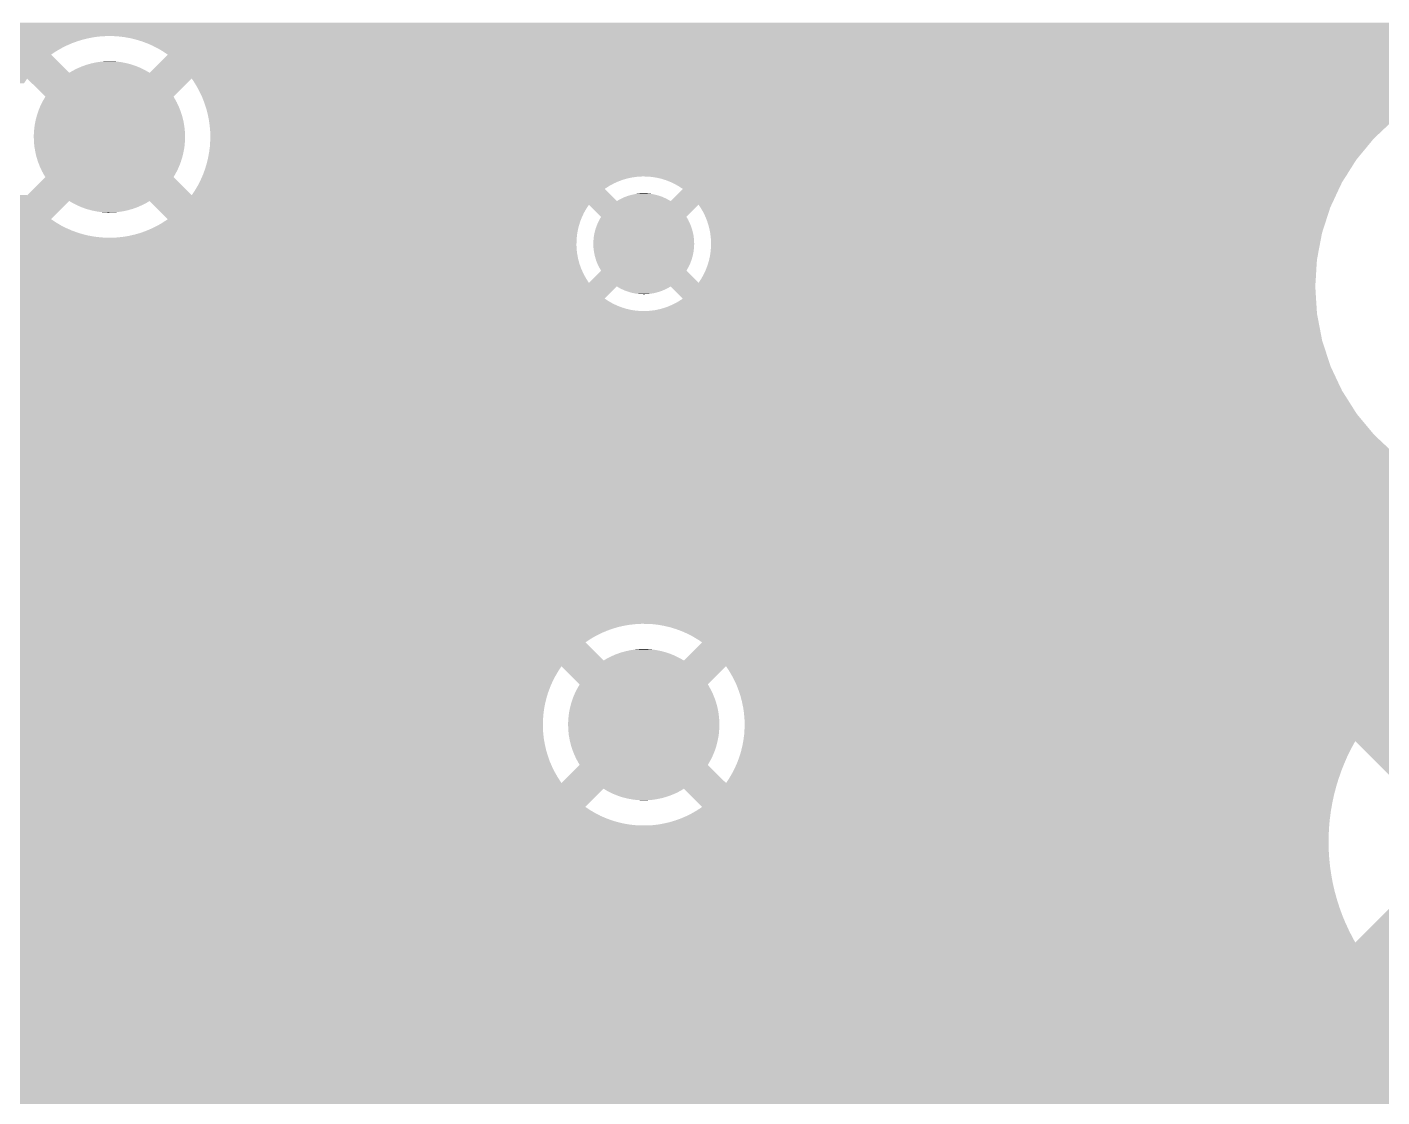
# Model space of a CAD drawing. Extents: x 295 to 953, y 10 to 290.
# Drawn here: x 635.82 to 656.75, y 238.31 to 254.83 of the extents above; entities that cross this region are included whole.
import ezdxf

# ---------------------------------------------------------------- set-up
doc = ezdxf.new("R2010")
doc.units = 0
doc.header["$LTSCALE"] = 5
doc.header["$MEASUREMENT"] = 0
doc.layers.add('GND1', color=7, linetype='CONTINUOUS')

msp = doc.modelspace()

# ---------------------------------------------------------------- linework, layer by layer
at = {"layer": 'GND1'}
for points in [[(524.78, 254.768), (524.78, 254.901), (676.114, 254.768), (676.247, 254.901)], [(524.78, 254.727), (524.78, 254.768), (676.176, 254.727), (676.114, 254.768)], [(524.78, 254.696), (524.78, 254.727), (676.23, 254.696), (676.176, 254.727)], [(524.78, 254.692), (524.78, 254.696), (636.967, 254.692), (637.058, 254.696)], [(524.78, 254.682), (524.78, 254.692), (636.877, 254.682), (636.967, 254.692)], [(524.78, 254.666), (524.78, 254.682), (636.787, 254.666), (636.877, 254.682)], [(524.78, 254.646), (524.78, 254.666), (636.699, 254.646), (636.787, 254.666)], [(524.78, 254.62), (524.78, 254.646), (636.612, 254.62), (636.699, 254.646)], [(524.78, 254.59), (524.78, 254.62), (636.526, 254.59), (636.612, 254.62)], [(524.78, 254.554), (524.78, 254.59), (636.443, 254.554), (636.526, 254.59)], [(524.78, 254.514), (524.78, 254.554), (636.362, 254.514), (636.443, 254.554)], [(637.148, 254.696), (637.058, 254.696), (676.231, 254.696), (676.23, 254.696)], [(637.228, 254.691), (637.148, 254.696), (676.24, 254.691), (676.231, 254.696)], [(637.239, 254.69), (637.228, 254.691), (676.242, 254.69), (676.24, 254.691)], [(637.329, 254.679), (637.239, 254.69), (676.265, 254.679), (676.242, 254.69)], [(637.418, 254.663), (637.329, 254.679), (676.3, 254.663), (676.265, 254.679)], [(637.433, 254.659), (637.418, 254.663), (676.307, 254.659), (676.3, 254.663)], [(637.506, 254.641), (637.433, 254.659), (676.353, 254.641), (676.307, 254.659)], [(637.536, 254.632), (637.506, 254.641), (676.376, 254.632), (676.353, 254.641)], [(637.593, 254.615), (637.536, 254.632), (676.434, 254.615), (676.376, 254.632)], [(637.604, 254.611), (637.593, 254.615), (676.447, 254.611), (676.434, 254.615)], [(637.649, 254.594), (637.604, 254.611), (676.519, 254.594), (676.447, 254.611)], [(637.678, 254.583), (637.649, 254.594), (676.587, 254.583), (676.519, 254.594)], [(637.68, 254.582), (637.678, 254.583), (676.593, 254.582), (676.587, 254.583)], [(637.695, 254.576), (637.68, 254.582), (676.666, 254.576), (676.593, 254.582)], [(637.697, 254.575), (637.695, 254.576), (676.741, 254.575), (676.666, 254.576)], [(637.761, 254.547), (637.697, 254.575), (750.529, 254.547), (750.464, 254.575)], [(637.842, 254.505), (637.761, 254.547), (750.625, 254.505), (750.529, 254.547)], [(524.78, 254.469), (524.78, 254.514), (636.283, 254.469), (636.362, 254.514)], [(524.78, 254.42), (524.78, 254.469), (636.207, 254.42), (636.283, 254.469)], [(524.78, 254.409), (524.78, 254.42), (636.192, 254.409), (636.207, 254.42)], [(524.78, 254.128), (524.78, 254.409), (636.473, 254.128), (636.192, 254.409)], [(637.749, 254.162), (637.996, 254.409), (848.376, 254.162), (848.376, 254.409)], [(637.871, 254.489), (637.842, 254.505), (750.664, 254.489), (750.625, 254.505)], [(637.92, 254.46), (637.871, 254.489), (750.812, 254.46), (750.664, 254.489)], [(637.949, 254.441), (637.92, 254.46), (750.909, 254.441), (750.812, 254.46)], [(637.996, 254.409), (637.949, 254.441), (848.376, 254.409), (848.376, 254.441)], [(524.78, 254.109), (524.78, 254.128), (658.435, 254.109), (658.591, 254.128)], [(524.78, 254.04), (524.78, 254.109), (658.171, 254.04), (658.435, 254.109)], [(636.473, 254.128), (636.518, 254.155), (637.715, 254.128), (637.669, 254.155)], [(636.518, 254.155), (636.542, 254.168), (637.669, 254.155), (637.647, 254.168)], [(636.542, 254.168), (636.587, 254.192), (637.647, 254.168), (637.599, 254.192)], [(636.587, 254.192), (636.612, 254.203), (637.599, 254.192), (637.577, 254.203)], [(636.612, 254.203), (636.659, 254.223), (637.577, 254.203), (637.527, 254.223)], [(636.659, 254.223), (636.685, 254.233), (637.527, 254.223), (637.504, 254.233)], [(636.685, 254.233), (636.733, 254.25), (637.504, 254.233), (637.453, 254.25)], [(636.733, 254.25), (636.76, 254.258), (637.453, 254.25), (637.43, 254.258)], [(636.76, 254.258), (636.809, 254.272), (637.43, 254.258), (637.377, 254.272)], [(636.809, 254.272), (636.837, 254.278), (637.377, 254.272), (637.354, 254.278)], [(636.837, 254.278), (636.885, 254.289), (637.354, 254.278), (637.299, 254.289)], [(636.885, 254.289), (636.915, 254.293), (637.299, 254.289), (637.276, 254.293)], [(636.915, 254.293), (636.963, 254.3), (637.276, 254.293), (637.22, 254.3)], [(636.963, 254.3), (636.997, 254.303), (637.22, 254.3), (637.198, 254.303)], [(636.997, 254.303), (637.041, 254.306), (637.198, 254.303), (637.136, 254.306)], [(637.041, 254.306), (637.12, 254.307), (637.136, 254.306), (637.12, 254.307)], [(637.715, 254.128), (637.748, 254.162), (658.591, 254.128), (658.851, 254.162)], [(637.748, 254.162), (637.749, 254.162), (658.851, 254.162), (659.271, 254.162)], [(524.78, 253.965), (524.78, 254.04), (635.773, 253.965), (635.823, 254.04)], [(636.104, 253.76), (635.823, 254.04), (638.084, 253.76), (638.365, 254.04)], [(638.39, 254.004), (638.365, 254.04), (658.028, 254.004), (658.171, 254.04)], [(638.396, 253.995), (638.39, 254.004), (658.008, 253.995), (658.028, 254.004)], [(638.443, 253.918), (638.396, 253.995), (657.813, 253.918), (658.008, 253.995)], [(638.481, 253.848), (638.443, 253.918), (657.638, 253.848), (657.813, 253.918)], [(636.053, 253.668), (636.064, 253.692), (638.136, 253.668), (638.123, 253.692)], [(636.064, 253.692), (636.091, 253.737), (638.123, 253.692), (638.098, 253.737)], [(636.091, 253.737), (636.104, 253.76), (638.098, 253.737), (638.084, 253.76)], [(638.486, 253.838), (638.481, 253.848), (657.62, 253.838), (657.638, 253.848)], [(638.525, 253.756), (638.486, 253.838), (657.471, 253.756), (657.62, 253.838)], [(638.558, 253.672), (638.525, 253.756), (657.318, 253.672), (657.471, 253.756)], [(635.974, 253.474), (635.991, 253.524), (638.213, 253.474), (638.197, 253.524)], [(635.991, 253.524), (635.999, 253.549), (638.197, 253.524), (638.188, 253.549)], [(635.999, 253.549), (636.019, 253.597), (638.188, 253.549), (638.169, 253.597)], [(636.019, 253.597), (636.029, 253.621), (638.169, 253.597), (638.158, 253.621)], [(636.029, 253.621), (636.053, 253.668), (638.158, 253.621), (638.136, 253.668)], [(638.567, 253.645), (638.558, 253.672), (657.27, 253.645), (657.318, 253.672)], [(638.587, 253.586), (638.567, 253.645), (657.188, 253.586), (657.27, 253.645)], [(638.61, 253.498), (638.587, 253.586), (657.068, 253.498), (657.188, 253.586)], [(638.629, 253.409), (638.61, 253.498), (656.946, 253.409), (657.068, 253.498)], [(635.93, 253.243), (635.936, 253.295), (638.257, 253.243), (638.252, 253.295)], [(635.936, 253.295), (635.939, 253.321), (638.252, 253.295), (638.248, 253.321)], [(635.939, 253.321), (635.949, 253.373), (638.248, 253.321), (638.239, 253.373)], [(635.949, 253.373), (635.954, 253.398), (638.239, 253.373), (638.233, 253.398)], [(635.954, 253.398), (635.968, 253.449), (638.233, 253.398), (638.221, 253.449)], [(635.968, 253.449), (635.974, 253.474), (638.221, 253.449), (638.213, 253.474)], [(638.63, 253.398), (638.629, 253.409), (656.931, 253.398), (656.946, 253.409)], [(638.642, 253.319), (638.63, 253.398), (656.847, 253.319), (656.931, 253.398)], [(638.65, 253.229), (638.642, 253.319), (656.751, 253.229), (656.847, 253.319)], [(635.925, 253.165), (635.928, 253.217), (638.262, 253.165), (638.26, 253.217)], [(635.925, 253.138), (635.925, 253.165), (638.263, 253.138), (638.262, 253.165)], [(635.926, 253.112), (635.925, 253.138), (638.262, 253.112), (638.263, 253.138)], [(635.928, 253.06), (635.926, 253.112), (638.259, 253.06), (638.262, 253.112)], [(635.928, 253.217), (635.93, 253.243), (638.26, 253.217), (638.257, 253.243)], [(635.93, 253.034), (635.928, 253.06), (638.258, 253.034), (638.259, 253.06)], [(638.646, 252.993), (638.651, 253.084), (656.529, 252.993), (656.604, 253.084)], [(638.652, 253.138), (638.65, 253.229), (656.655, 253.138), (656.751, 253.229)], [(638.651, 253.084), (638.652, 253.11), (656.604, 253.084), (656.625, 253.11)], [(638.652, 253.11), (638.652, 253.138), (656.625, 253.11), (656.655, 253.138)], [(635.935, 252.982), (635.93, 253.034), (638.252, 252.982), (638.258, 253.034)], [(635.94, 252.956), (635.935, 252.982), (638.248, 252.956), (638.252, 252.982)], [(635.949, 252.904), (635.94, 252.956), (638.238, 252.904), (638.248, 252.956)], [(635.955, 252.878), (635.949, 252.904), (638.233, 252.878), (638.238, 252.904)], [(635.967, 252.828), (635.955, 252.878), (638.22, 252.828), (638.233, 252.878)], [(638.618, 252.814), (638.634, 252.903), (656.381, 252.814), (656.455, 252.903)], [(638.634, 252.903), (638.646, 252.993), (656.455, 252.903), (656.529, 252.993)], [(635.975, 252.803), (635.967, 252.828), (638.213, 252.803), (638.22, 252.828)], [(635.99, 252.753), (635.975, 252.803), (638.197, 252.753), (638.213, 252.803)], [(636, 252.728), (635.99, 252.753), (638.188, 252.728), (638.197, 252.753)], [(636.019, 252.679), (636, 252.728), (638.168, 252.679), (638.188, 252.728)], [(636.03, 252.655), (636.019, 252.679), (638.158, 252.655), (638.168, 252.679)], [(636.052, 252.608), (636.03, 252.655), (638.135, 252.608), (638.158, 252.655)], [(638.539, 252.554), (638.57, 252.639), (656.212, 252.554), (656.265, 252.639)], [(638.57, 252.639), (638.597, 252.726), (656.265, 252.639), (656.32, 252.726)], [(638.597, 252.726), (638.611, 252.786), (656.32, 252.726), (656.358, 252.786)], [(638.611, 252.786), (638.618, 252.814), (656.358, 252.786), (656.381, 252.814)], [(635.823, 252.236), (636.104, 252.517), (638.365, 252.236), (638.084, 252.517)], [(636.065, 252.585), (636.052, 252.608), (638.123, 252.585), (638.135, 252.608)], [(636.09, 252.539), (636.065, 252.585), (638.097, 252.539), (638.123, 252.585)], [(636.104, 252.517), (636.09, 252.539), (638.084, 252.517), (638.097, 252.539)], [(638.478, 252.424), (638.494, 252.454), (644.897, 252.424), (644.965, 252.454)], [(638.494, 252.454), (638.502, 252.471), (644.965, 252.454), (645.012, 252.471)], [(638.502, 252.471), (638.506, 252.479), (645.012, 252.471), (645.034, 252.479)], [(638.506, 252.479), (638.514, 252.499), (645.034, 252.479), (645.106, 252.499)], [(638.514, 252.499), (638.521, 252.513), (645.106, 252.499), (645.179, 252.513)], [(638.521, 252.513), (638.525, 252.523), (645.179, 252.513), (645.252, 252.523)], [(638.525, 252.523), (638.527, 252.527), (645.252, 252.523), (645.326, 252.527)], [(638.527, 252.527), (638.539, 252.554), (656.195, 252.527), (656.212, 252.554)], [(645.4, 252.526), (645.326, 252.527), (656.194, 252.526), (656.195, 252.527)], [(645.474, 252.52), (645.4, 252.526), (656.19, 252.52), (656.194, 252.526)], [(645.547, 252.508), (645.474, 252.52), (656.183, 252.508), (656.19, 252.52)], [(645.619, 252.492), (645.547, 252.508), (656.172, 252.492), (656.183, 252.508)], [(645.69, 252.47), (645.619, 252.492), (656.158, 252.47), (656.172, 252.492)], [(645.759, 252.443), (645.69, 252.47), (656.141, 252.443), (656.158, 252.47)], [(645.785, 252.431), (645.759, 252.443), (656.134, 252.431), (656.141, 252.443)], [(645.826, 252.411), (645.785, 252.431), (656.125, 252.411), (656.134, 252.431)], [(608.215, 252.236), (608.212, 252.239), (635.823, 252.236), (635.821, 252.239)], [(608.287, 252.148), (608.215, 252.236), (644.931, 252.148), (644.843, 252.236)], [(638.365, 252.236), (638.415, 252.312), (644.843, 252.236), (644.767, 252.312)], [(638.415, 252.312), (638.428, 252.334), (644.767, 252.312), (644.745, 252.334)], [(638.428, 252.334), (638.438, 252.35), (644.745, 252.334), (644.768, 252.35)], [(638.438, 252.35), (638.461, 252.39), (644.768, 252.35), (644.831, 252.39)], [(638.461, 252.39), (638.478, 252.424), (644.832, 252.39), (644.897, 252.424)], [(638.461, 252.39), (638.461, 252.39), (644.831, 252.39), (644.832, 252.39)], [(645.048, 252.206), (645.087, 252.221), (645.651, 252.206), (645.609, 252.221)], [(645.087, 252.221), (645.108, 252.228), (645.609, 252.221), (645.591, 252.228)], [(645.108, 252.228), (645.148, 252.24), (645.591, 252.228), (645.547, 252.24)], [(645.148, 252.24), (645.171, 252.245), (645.547, 252.24), (645.529, 252.245)], [(645.171, 252.245), (645.211, 252.254), (645.529, 252.245), (645.484, 252.254)], [(645.211, 252.254), (645.235, 252.258), (645.484, 252.254), (645.466, 252.258)], [(645.235, 252.258), (645.274, 252.263), (645.466, 252.258), (645.418, 252.263)], [(645.274, 252.263), (645.306, 252.265), (645.418, 252.263), (645.403, 252.265)], [(645.306, 252.265), (645.338, 252.267), (645.403, 252.265), (645.338, 252.267)], [(645.765, 252.146), (645.953, 252.334), (656.001, 252.146), (656.088, 252.334)], [(645.891, 252.375), (645.826, 252.411), (656.108, 252.375), (656.125, 252.411)], [(645.953, 252.334), (645.891, 252.375), (656.088, 252.334), (656.108, 252.375)], [(608.432, 251.97), (608.287, 252.148), (636.294, 251.97), (636.473, 252.148)], [(636.519, 252.121), (636.473, 252.148), (637.67, 252.121), (637.715, 252.148)], [(636.54, 252.109), (636.519, 252.121), (637.646, 252.109), (637.67, 252.121)], [(636.589, 252.085), (636.54, 252.109), (637.6, 252.085), (637.646, 252.109)], [(636.611, 252.074), (636.589, 252.085), (637.575, 252.074), (637.6, 252.085)], [(636.661, 252.053), (636.611, 252.074), (637.528, 252.053), (637.575, 252.074)], [(636.684, 252.044), (636.661, 252.053), (637.502, 252.044), (637.528, 252.053)], [(636.735, 252.026), (636.684, 252.044), (637.454, 252.026), (637.502, 252.044)], [(636.758, 252.019), (636.735, 252.026), (637.427, 252.019), (637.454, 252.026)], [(636.811, 252.005), (636.758, 252.019), (637.379, 252.005), (637.427, 252.019)], [(637.717, 252.146), (637.715, 252.148), (644.933, 252.146), (644.931, 252.148)], [(637.772, 252.091), (637.717, 252.146), (655.975, 252.091), (656.001, 252.146)], [(637.834, 252.029), (637.772, 252.091), (644.461, 252.029), (644.502, 252.091)], [(637.898, 251.965), (637.834, 252.029), (644.425, 251.965), (644.461, 252.029)], [(644.69, 251.903), (644.502, 252.091), (646.008, 251.903), (646.196, 252.091)], [(644.933, 252.146), (644.97, 252.168), (645.765, 252.146), (645.726, 252.168)], [(644.97, 252.168), (644.99, 252.178), (645.726, 252.168), (645.709, 252.178)], [(644.99, 252.178), (645.028, 252.197), (645.709, 252.178), (645.669, 252.197)], [(645.028, 252.197), (645.048, 252.206), (645.669, 252.197), (645.651, 252.206)], [(646.223, 252.05), (646.196, 252.091), (655.956, 252.05), (655.975, 252.091)], [(646.224, 252.049), (646.223, 252.05), (655.955, 252.049), (655.956, 252.05)], [(646.262, 251.985), (646.224, 252.049), (655.935, 251.985), (655.955, 252.049)], [(608.492, 251.867), (608.432, 251.97), (636.192, 251.867), (636.294, 251.97)], [(608.522, 251.817), (608.492, 251.867), (636.267, 251.817), (636.192, 251.867)], [(608.549, 251.771), (608.522, 251.817), (636.345, 251.771), (636.267, 251.817)], [(636.834, 251.999), (636.811, 252.005), (637.351, 251.999), (637.379, 252.005)], [(636.889, 251.988), (636.834, 251.999), (637.302, 251.988), (637.351, 251.999)], [(636.911, 251.984), (636.889, 251.988), (637.272, 251.984), (637.302, 251.988)], [(636.968, 251.977), (636.911, 251.984), (637.224, 251.977), (637.272, 251.984)], [(636.989, 251.974), (636.968, 251.977), (637.191, 251.974), (637.224, 251.977)], [(637.052, 251.971), (636.989, 251.974), (637.146, 251.971), (637.191, 251.974)], [(637.068, 251.97), (637.052, 251.971), (637.068, 251.97), (637.146, 251.971)], [(637.826, 251.762), (637.905, 251.807), (644.346, 251.762), (644.36, 251.807)], [(637.965, 251.898), (637.898, 251.965), (644.393, 251.898), (644.425, 251.965)], [(637.905, 251.807), (637.938, 251.829), (644.36, 251.807), (644.366, 251.829)], [(637.938, 251.829), (637.981, 251.857), (644.366, 251.829), (644.377, 251.857)], [(637.996, 251.867), (637.965, 251.898), (644.381, 251.867), (644.393, 251.898)], [(637.981, 251.857), (637.996, 251.867), (644.377, 251.857), (644.381, 251.867)], [(644.635, 251.799), (644.658, 251.848), (646.063, 251.799), (646.039, 251.848)], [(644.658, 251.848), (644.663, 251.857), (646.039, 251.848), (646.035, 251.857)], [(644.663, 251.857), (644.69, 251.903), (646.035, 251.857), (646.008, 251.903)], [(646.295, 251.919), (646.262, 251.985), (655.913, 251.919), (655.935, 251.985)], [(646.324, 251.85), (646.295, 251.919), (655.891, 251.85), (655.913, 251.919)], [(646.347, 251.78), (646.324, 251.85), (655.868, 251.78), (655.891, 251.85)], [(608.573, 251.73), (608.549, 251.771), (636.426, 251.73), (636.345, 251.771)], [(608.59, 251.702), (608.573, 251.73), (636.491, 251.702), (636.426, 251.73)], [(613.206, 251.701), (613.132, 251.702), (636.493, 251.701), (636.491, 251.702)], [(613.279, 251.694), (613.206, 251.701), (636.507, 251.694), (636.493, 251.701)], [(613.285, 251.693), (613.279, 251.694), (636.509, 251.693), (636.507, 251.694)], [(613.353, 251.683), (613.285, 251.693), (636.538, 251.683), (636.509, 251.693)], [(613.425, 251.666), (613.353, 251.683), (636.583, 251.666), (636.538, 251.683)], [(613.439, 251.662), (613.425, 251.666), (636.594, 251.662), (636.583, 251.666)], [(613.496, 251.644), (613.439, 251.662), (636.652, 251.644), (636.594, 251.662)], [(613.519, 251.635), (613.496, 251.644), (636.681, 251.635), (636.652, 251.644)], [(613.565, 251.617), (613.519, 251.635), (636.755, 251.617), (636.681, 251.635)], [(613.572, 251.614), (613.565, 251.617), (636.769, 251.614), (636.755, 251.617)], [(613.607, 251.598), (613.572, 251.614), (636.859, 251.598), (636.769, 251.614)], [(613.63, 251.587), (613.607, 251.598), (636.949, 251.587), (636.859, 251.598)], [(637.221, 251.585), (637.311, 251.595), (644.314, 251.585), (644.315, 251.595)], [(637.311, 251.595), (637.4, 251.61), (644.315, 251.595), (644.316, 251.61)], [(637.4, 251.61), (637.41, 251.613), (644.316, 251.61), (644.316, 251.613)], [(637.41, 251.613), (637.489, 251.631), (644.316, 251.613), (644.319, 251.631)], [(637.489, 251.631), (637.576, 251.656), (644.319, 251.631), (644.323, 251.656)], [(637.576, 251.656), (637.658, 251.686), (644.323, 251.656), (644.328, 251.686)], [(637.658, 251.686), (637.661, 251.687), (644.328, 251.686), (644.328, 251.687)], [(637.661, 251.687), (637.745, 251.722), (644.328, 251.687), (644.336, 251.722)], [(637.745, 251.722), (637.817, 251.758), (644.336, 251.722), (644.344, 251.758)], [(637.817, 251.758), (637.826, 251.762), (644.344, 251.758), (644.346, 251.762)], [(644.573, 251.551), (644.578, 251.605), (646.125, 251.551), (646.119, 251.605)], [(644.578, 251.605), (644.58, 251.615), (646.119, 251.605), (646.118, 251.615)], [(644.58, 251.615), (644.591, 251.668), (646.118, 251.615), (646.106, 251.668)], [(644.591, 251.668), (644.594, 251.678), (646.106, 251.668), (646.104, 251.678)], [(644.594, 251.678), (644.608, 251.73), (646.104, 251.678), (646.089, 251.73)], [(644.608, 251.73), (644.612, 251.739), (646.089, 251.73), (646.086, 251.739)], [(644.612, 251.739), (644.631, 251.79), (646.086, 251.739), (646.067, 251.79)], [(644.631, 251.79), (644.635, 251.799), (646.067, 251.79), (646.063, 251.799)], [(646.365, 251.708), (646.347, 251.78), (655.845, 251.708), (655.868, 251.78)], [(646.376, 251.651), (646.365, 251.708), (655.827, 251.651), (655.845, 251.708)], [(646.378, 251.635), (646.376, 251.651), (655.824, 251.635), (655.827, 251.651)], [(646.386, 251.561), (646.378, 251.635), (655.81, 251.561), (655.824, 251.635)], [(613.57, 251.321), (613.64, 251.391), (644.322, 251.321), (644.313, 251.391)], [(613.632, 251.586), (613.63, 251.587), (636.96, 251.586), (636.949, 251.587)], [(613.641, 251.581), (613.632, 251.586), (637.039, 251.581), (636.96, 251.586)], [(613.64, 251.391), (613.714, 251.465), (644.313, 251.391), (644.309, 251.465)], [(613.642, 251.58), (613.641, 251.581), (637.13, 251.58), (637.039, 251.581)], [(613.696, 251.549), (613.642, 251.58), (644.311, 251.549), (644.313, 251.58)], [(613.713, 251.539), (613.696, 251.549), (644.31, 251.539), (644.311, 251.549)], [(613.758, 251.509), (613.713, 251.539), (644.31, 251.509), (644.31, 251.539)], [(613.714, 251.465), (613.758, 251.509), (644.309, 251.465), (644.31, 251.509)], [(637.13, 251.58), (637.221, 251.585), (644.313, 251.58), (644.314, 251.585)], [(644.57, 251.487), (644.571, 251.541), (646.128, 251.487), (646.126, 251.541)], [(644.572, 251.433), (644.57, 251.487), (646.126, 251.433), (646.128, 251.487)], [(644.571, 251.541), (644.573, 251.551), (646.126, 251.541), (646.125, 251.551)], [(644.572, 251.423), (644.572, 251.433), (646.125, 251.423), (646.126, 251.433)], [(644.579, 251.37), (644.572, 251.423), (646.119, 251.37), (646.125, 251.423)], [(646.381, 251.362), (646.388, 251.436), (655.772, 251.362), (655.786, 251.436)], [(646.389, 251.487), (646.386, 251.561), (655.796, 251.487), (655.81, 251.561)], [(646.388, 251.436), (646.389, 251.487), (655.786, 251.436), (655.796, 251.487)], [(608.744, 251.317), (608.743, 251.321), (644.323, 251.317), (644.322, 251.321)], [(608.756, 251.266), (608.744, 251.317), (644.333, 251.266), (644.323, 251.317)], [(614.016, 251.244), (614.001, 251.266), (644.337, 251.244), (644.333, 251.266)], [(614.03, 251.223), (614.016, 251.244), (644.343, 251.223), (644.337, 251.244)], [(614.06, 251.173), (614.03, 251.223), (644.357, 251.173), (644.343, 251.223)], [(614.068, 251.159), (614.06, 251.173), (644.362, 251.159), (644.357, 251.173)], [(644.58, 251.36), (644.579, 251.37), (646.117, 251.36), (646.119, 251.37)], [(644.591, 251.307), (644.58, 251.36), (646.107, 251.307), (646.117, 251.36)], [(644.593, 251.297), (644.591, 251.307), (646.104, 251.297), (646.107, 251.307)], [(644.609, 251.245), (644.593, 251.297), (646.089, 251.245), (646.104, 251.297)], [(644.611, 251.235), (644.609, 251.245), (646.086, 251.235), (646.089, 251.245)], [(644.631, 251.185), (644.611, 251.235), (646.067, 251.185), (646.086, 251.235)], [(644.635, 251.175), (644.631, 251.185), (646.063, 251.175), (646.067, 251.185)], [(644.658, 251.127), (644.635, 251.175), (646.04, 251.127), (646.063, 251.175)], [(646.331, 251.146), (646.353, 251.217), (655.743, 251.146), (655.748, 251.217)], [(646.353, 251.217), (646.358, 251.238), (655.748, 251.217), (655.749, 251.238)], [(646.358, 251.238), (646.37, 251.289), (655.749, 251.238), (655.759, 251.289)], [(646.37, 251.289), (646.381, 251.362), (655.759, 251.289), (655.772, 251.362)], [(614.096, 251.103), (614.068, 251.159), (644.382, 251.103), (644.362, 251.159)], [(614.101, 251.093), (614.096, 251.103), (644.387, 251.093), (644.382, 251.103)], [(614.125, 251.035), (614.101, 251.093), (644.412, 251.035), (644.387, 251.093)], [(614.129, 251.025), (614.125, 251.035), (644.418, 251.025), (644.412, 251.035)], [(614.147, 250.97), (614.129, 251.025), (644.447, 250.97), (644.418, 251.025)], [(614.152, 250.954), (614.147, 250.97), (644.456, 250.954), (644.447, 250.97)], [(644.502, 250.883), (644.69, 251.071), (646.196, 250.883), (646.008, 251.071)], [(644.663, 251.118), (644.658, 251.127), (646.034, 251.118), (646.04, 251.127)], [(644.69, 251.071), (644.663, 251.118), (646.008, 251.071), (646.034, 251.118)], [(646.236, 250.945), (646.273, 251.01), (655.731, 250.945), (655.735, 251.01)], [(646.273, 251.01), (646.304, 251.077), (655.735, 251.01), (655.739, 251.077)], [(646.304, 251.077), (646.331, 251.146), (655.739, 251.077), (655.743, 251.146)], [(614.165, 250.907), (614.152, 250.954), (644.486, 250.907), (644.456, 250.954)], [(614.171, 250.883), (614.165, 250.907), (644.502, 250.883), (644.486, 250.907)], [(614.18, 250.828), (614.171, 250.883), (655.724, 250.828), (655.727, 250.883)], [(614.184, 250.81), (614.18, 250.828), (644.914, 250.81), (644.933, 250.828)], [(614.192, 250.736), (614.184, 250.81), (644.84, 250.736), (644.914, 250.81)], [(644.971, 250.806), (644.933, 250.828), (645.727, 250.806), (645.765, 250.828)], [(644.988, 250.796), (644.971, 250.806), (645.708, 250.796), (645.727, 250.806)], [(645.029, 250.777), (644.988, 250.796), (645.67, 250.777), (645.708, 250.796)], [(645.046, 250.769), (645.029, 250.777), (645.65, 250.769), (645.67, 250.777)], [(645.089, 250.753), (645.046, 250.769), (645.611, 250.753), (645.65, 250.769)], [(645.106, 250.747), (645.089, 250.753), (645.589, 250.747), (645.611, 250.753)], [(645.766, 250.827), (645.765, 250.828), (655.724, 250.827), (655.724, 250.828)], [(645.953, 250.641), (645.766, 250.827), (655.735, 250.641), (655.724, 250.827)], [(646.196, 250.883), (646.236, 250.945), (655.727, 250.883), (655.731, 250.945)], [(614.187, 250.537), (614.189, 250.563), (644.928, 250.537), (644.871, 250.563)], [(614.189, 250.563), (614.192, 250.6), (644.871, 250.563), (644.807, 250.6)], [(614.194, 250.662), (614.192, 250.736), (644.766, 250.662), (644.84, 250.736)], [(614.192, 250.6), (614.193, 250.61), (644.807, 250.6), (644.79, 250.61)], [(614.193, 250.61), (614.194, 250.64), (644.79, 250.61), (644.745, 250.64)], [(614.194, 250.64), (614.194, 250.662), (644.745, 250.64), (644.766, 250.662)], [(645.15, 250.734), (645.106, 250.747), (645.549, 250.734), (645.589, 250.747)], [(645.168, 250.729), (645.15, 250.734), (645.527, 250.729), (645.549, 250.734)], [(645.214, 250.72), (645.168, 250.729), (645.487, 250.72), (645.527, 250.729)], [(645.231, 250.717), (645.214, 250.72), (645.462, 250.717), (645.487, 250.72)], [(645.28, 250.712), (645.231, 250.717), (645.423, 250.712), (645.462, 250.717)], [(645.295, 250.71), (645.28, 250.712), (645.392, 250.71), (645.423, 250.712)], [(645.359, 250.708), (645.295, 250.71), (645.359, 250.708), (645.392, 250.71)], [(645.733, 250.521), (645.801, 250.551), (655.743, 250.521), (655.741, 250.551)], [(645.801, 250.551), (645.866, 250.585), (655.741, 250.551), (655.739, 250.585)], [(645.866, 250.585), (645.929, 250.624), (655.739, 250.585), (655.736, 250.624)], [(645.929, 250.624), (645.953, 250.641), (655.736, 250.624), (655.735, 250.641)], [(614.137, 250.32), (614.159, 250.391), (655.767, 250.32), (655.753, 250.391)], [(614.159, 250.391), (614.162, 250.408), (655.753, 250.391), (655.75, 250.408)], [(614.162, 250.408), (614.172, 250.447), (655.75, 250.408), (655.748, 250.447)], [(614.172, 250.448), (614.173, 250.455), (645.297, 250.448), (645.224, 250.455)], [(614.172, 250.447), (614.172, 250.448), (645.372, 250.447), (645.297, 250.448)], [(614.173, 250.455), (614.175, 250.463), (645.224, 250.455), (645.169, 250.463)], [(614.175, 250.463), (614.176, 250.466), (645.169, 250.463), (645.15, 250.466)], [(614.176, 250.466), (614.178, 250.483), (645.15, 250.466), (645.078, 250.483)], [(614.178, 250.483), (614.182, 250.505), (645.078, 250.483), (645.007, 250.505)], [(614.182, 250.505), (614.186, 250.532), (645.007, 250.505), (644.938, 250.532)], [(614.186, 250.532), (614.187, 250.537), (644.938, 250.532), (644.928, 250.537)], [(645.372, 250.447), (645.446, 250.452), (655.748, 250.447), (655.747, 250.452)], [(645.446, 250.452), (645.519, 250.461), (655.747, 250.452), (655.747, 250.461)], [(645.519, 250.461), (645.592, 250.476), (655.747, 250.461), (655.746, 250.476)], [(645.592, 250.476), (645.663, 250.496), (655.746, 250.476), (655.745, 250.496)], [(645.663, 250.496), (645.733, 250.521), (655.745, 250.496), (655.743, 250.521)], [(614.042, 250.12), (614.078, 250.184), (655.805, 250.12), (655.793, 250.184)], [(614.078, 250.184), (614.11, 250.251), (655.793, 250.184), (655.78, 250.251)], [(614.11, 250.251), (614.137, 250.32), (655.78, 250.251), (655.767, 250.32)], [(608.74, 250.003), (608.759, 250.058), (655.827, 250.003), (655.817, 250.058)], [(613.578, 249.995), (613.57, 250.003), (655.829, 249.995), (655.827, 250.003)], [(613.704, 249.87), (613.578, 249.995), (655.87, 249.87), (655.829, 249.995)], [(614.001, 250.058), (614.042, 250.12), (655.817, 250.058), (655.805, 250.12)], [(620.691, 249.817), (620.275, 249.87), (655.887, 249.817), (655.87, 249.87)], [(621.098, 249.713), (620.691, 249.817), (655.92, 249.713), (655.887, 249.817)], [(621.396, 249.596), (621.098, 249.713), (655.959, 249.596), (655.92, 249.713)], [(621.489, 249.559), (621.396, 249.596), (655.976, 249.559), (655.959, 249.596)], [(621.857, 249.357), (621.489, 249.559), (656.071, 249.357), (655.976, 249.559)], [(622.052, 249.216), (621.857, 249.357), (656.138, 249.216), (656.071, 249.357)], [(622.197, 249.111), (622.052, 249.216), (656.205, 249.111), (656.138, 249.216)], [(622.463, 248.861), (622.197, 249.111), (656.363, 248.861), (656.205, 249.111)], [(622.503, 248.823), (622.463, 248.861), (656.394, 248.823), (656.363, 248.861)], [(622.739, 248.538), (622.503, 248.823), (656.631, 248.538), (656.394, 248.823)], [(622.771, 248.5), (622.739, 248.538), (656.671, 248.5), (656.631, 248.538)], [(622.929, 248.251), (622.771, 248.5), (656.937, 248.251), (656.671, 248.5)], [(622.996, 248.145), (622.929, 248.251), (657.082, 248.145), (656.937, 248.251)], [(623.063, 248.004), (622.996, 248.145), (657.277, 248.004), (657.082, 248.145)], [(623.158, 247.802), (623.063, 248.004), (657.645, 247.802), (657.277, 248.004)], [(623.175, 247.765), (623.158, 247.802), (657.738, 247.765), (657.645, 247.802)], [(623.213, 247.648), (623.175, 247.765), (658.036, 247.648), (657.738, 247.765)], [(623.247, 247.544), (623.213, 247.648), (658.443, 247.544), (658.036, 247.648)], [(623.264, 247.492), (623.247, 247.544), (658.859, 247.492), (658.443, 247.544)], [(623.272, 247.467), (623.264, 247.492), (677.115, 247.467), (677.156, 247.492)], [(623.305, 247.366), (623.272, 247.467), (676.994, 247.366), (677.115, 247.467)], [(623.327, 247.25), (623.305, 247.366), (676.856, 247.25), (676.994, 247.366)], [(623.376, 246.996), (623.327, 247.25), (676.635, 246.996), (676.856, 247.25)], [(623.384, 246.953), (623.376, 246.996), (676.608, 246.953), (676.635, 246.996)], [(623.399, 246.71), (623.384, 246.953), (676.455, 246.71), (676.608, 246.953)], [(623.41, 246.534), (623.399, 246.71), (676.38, 246.534), (676.455, 246.71)], [(623.385, 246.123), (623.402, 246.399), (676.253, 246.123), (676.323, 246.399)], [(623.402, 246.399), (623.41, 246.534), (676.323, 246.399), (676.38, 246.534)], [(623.307, 245.71), (623.375, 246.072), (676.209, 245.71), (676.24, 246.072)], [(623.375, 246.072), (623.385, 246.123), (676.24, 246.072), (676.253, 246.123)], [(623.242, 245.509), (623.252, 245.54), (644.781, 245.509), (644.867, 245.54)], [(623.252, 245.54), (623.26, 245.566), (644.867, 245.54), (644.954, 245.566)], [(623.26, 245.566), (623.267, 245.586), (644.954, 245.566), (645.042, 245.586)], [(623.267, 245.586), (623.272, 245.601), (645.042, 245.586), (645.132, 245.601)], [(623.272, 245.601), (623.275, 245.611), (645.132, 245.601), (645.222, 245.611)], [(623.275, 245.611), (623.277, 245.616), (645.222, 245.611), (645.313, 245.616)], [(623.277, 245.616), (623.307, 245.709), (676.217, 245.616), (676.209, 245.709)], [(623.307, 245.709), (623.307, 245.71), (676.209, 245.709), (676.209, 245.71)], [(645.403, 245.615), (645.313, 245.616), (676.217, 245.615), (676.217, 245.616)], [(645.494, 245.61), (645.403, 245.615), (676.217, 245.61), (676.217, 245.615)], [(645.584, 245.599), (645.494, 245.61), (676.218, 245.599), (676.217, 245.61)], [(645.673, 245.582), (645.584, 245.599), (676.219, 245.582), (676.218, 245.599)], [(645.761, 245.561), (645.673, 245.582), (676.221, 245.561), (676.219, 245.582)], [(645.848, 245.534), (645.761, 245.561), (676.223, 245.534), (676.221, 245.561)], [(645.933, 245.503), (645.848, 245.534), (676.225, 245.503), (676.223, 245.534)], [(623.178, 245.311), (623.184, 245.329), (644.465, 245.311), (644.447, 245.329)], [(623.184, 245.329), (623.187, 245.339), (644.447, 245.329), (644.462, 245.339)], [(623.187, 245.339), (623.203, 245.389), (644.462, 245.339), (644.538, 245.389)], [(623.203, 245.389), (623.218, 245.434), (644.538, 245.389), (644.617, 245.434)], [(623.218, 245.434), (623.231, 245.474), (644.617, 245.434), (644.698, 245.474)], [(623.231, 245.474), (623.242, 245.509), (644.698, 245.474), (644.781, 245.509)], [(646.016, 245.466), (645.933, 245.503), (676.228, 245.466), (676.225, 245.503)], [(646.097, 245.425), (646.016, 245.466), (676.232, 245.425), (676.228, 245.466)], [(646.165, 245.385), (646.097, 245.425), (676.235, 245.385), (676.232, 245.425)], [(646.173, 245.38), (646.165, 245.385), (658.891, 245.38), (659.02, 245.385)], [(646.175, 245.379), (646.173, 245.38), (658.874, 245.379), (658.891, 245.38)], [(646.188, 245.371), (646.175, 245.379), (658.763, 245.371), (658.874, 245.379)], [(646.211, 245.356), (646.188, 245.371), (658.635, 245.356), (658.763, 245.371)], [(646.241, 245.335), (646.211, 245.356), (658.508, 245.335), (658.635, 245.356)], [(646.232, 245.31), (646.251, 245.329), (658.382, 245.31), (658.475, 245.329)], [(646.251, 245.329), (646.241, 245.335), (658.475, 245.329), (658.508, 245.335)], [(623.055, 245.048), (623.178, 245.311), (644.728, 245.048), (644.465, 245.311)], [(644.797, 245.087), (644.842, 245.111), (645.902, 245.087), (645.854, 245.111)], [(644.842, 245.111), (644.867, 245.122), (645.854, 245.111), (645.832, 245.122)], [(644.867, 245.122), (644.914, 245.143), (645.832, 245.122), (645.782, 245.143)], [(644.914, 245.143), (644.94, 245.152), (645.782, 245.143), (645.759, 245.152)], [(644.94, 245.152), (644.988, 245.17), (645.759, 245.152), (645.708, 245.17)], [(644.988, 245.17), (645.015, 245.177), (645.708, 245.17), (645.685, 245.177)], [(645.015, 245.177), (645.064, 245.191), (645.685, 245.177), (645.632, 245.191)], [(645.064, 245.191), (645.092, 245.197), (645.632, 245.191), (645.609, 245.197)], [(645.092, 245.197), (645.14, 245.208), (645.609, 245.197), (645.554, 245.208)], [(645.14, 245.208), (645.17, 245.212), (645.554, 245.208), (645.531, 245.212)], [(645.17, 245.212), (645.218, 245.219), (645.531, 245.212), (645.475, 245.219)], [(645.218, 245.219), (645.252, 245.222), (645.475, 245.219), (645.453, 245.222)], [(645.252, 245.222), (645.296, 245.226), (645.453, 245.222), (645.391, 245.226)], [(645.296, 245.226), (645.375, 245.226), (645.391, 245.226), (645.375, 245.226)], [(645.973, 245.051), (646.028, 245.106), (657.656, 245.051), (657.772, 245.106)], [(646.028, 245.106), (646.079, 245.157), (657.772, 245.106), (657.891, 245.157)], [(646.079, 245.157), (646.125, 245.203), (657.891, 245.157), (658.011, 245.203)], [(646.125, 245.203), (646.166, 245.244), (658.011, 245.203), (658.133, 245.244)], [(646.166, 245.244), (646.201, 245.279), (658.133, 245.244), (658.257, 245.279)], [(646.201, 245.279), (646.232, 245.31), (658.257, 245.279), (658.382, 245.31)], [(622.971, 244.884), (623, 244.93), (644.028, 244.884), (644.058, 244.93)], [(623, 244.93), (623.014, 244.96), (644.058, 244.93), (644.078, 244.96)], [(623.014, 244.96), (623.02, 244.972), (657.521, 244.96), (657.509, 244.972)], [(623.02, 244.972), (623.028, 244.991), (657.509, 244.972), (657.542, 244.991)], [(623.028, 244.991), (623.055, 245.048), (657.542, 244.991), (657.651, 245.048)], [(644.359, 244.679), (644.078, 244.96), (646.339, 244.679), (646.62, 244.96)], [(644.728, 245.048), (644.773, 245.075), (645.97, 245.048), (645.924, 245.075)], [(644.773, 245.075), (644.797, 245.087), (645.924, 245.075), (645.902, 245.087)], [(645.97, 245.048), (645.973, 245.051), (657.651, 245.048), (657.656, 245.051)], [(646.651, 244.915), (646.62, 244.96), (657.566, 244.915), (657.521, 244.96)], [(646.698, 244.838), (646.651, 244.915), (657.643, 244.838), (657.566, 244.915)], [(622.818, 244.642), (622.871, 244.725), (643.904, 244.642), (643.94, 244.725)], [(622.871, 244.725), (622.922, 244.806), (643.94, 244.725), (643.982, 244.806)], [(622.922, 244.806), (622.971, 244.884), (643.982, 244.806), (644.028, 244.884)], [(646.741, 244.758), (646.698, 244.838), (657.723, 244.758), (657.643, 244.838)], [(646.78, 244.676), (646.741, 244.758), (657.805, 244.676), (657.723, 244.758)], [(622.689, 244.47), (622.761, 244.557), (643.846, 244.47), (643.872, 244.557)], [(622.761, 244.557), (622.776, 244.575), (643.872, 244.557), (643.879, 244.575)], [(622.776, 244.575), (622.818, 244.642), (643.879, 244.575), (643.904, 244.642)], [(644.254, 244.468), (644.274, 244.517), (646.443, 244.468), (646.424, 244.517)], [(644.274, 244.517), (644.284, 244.541), (646.424, 244.517), (646.413, 244.541)], [(644.284, 244.541), (644.308, 244.588), (646.413, 244.541), (646.391, 244.588)], [(644.308, 244.588), (644.319, 244.611), (646.391, 244.588), (646.378, 244.611)], [(644.319, 244.611), (644.346, 244.657), (646.378, 244.611), (646.353, 244.657)], [(644.346, 244.657), (644.359, 244.679), (646.353, 244.657), (646.339, 244.679)], [(646.813, 244.591), (646.78, 244.676), (657.89, 244.591), (657.805, 244.676)], [(646.842, 244.505), (646.813, 244.591), (657.976, 244.505), (657.89, 244.591)], [(646.865, 244.418), (646.842, 244.505), (658.064, 244.418), (657.976, 244.505)], [(622.509, 244.251), (622.543, 244.293), (643.803, 244.251), (643.808, 244.293)], [(622.543, 244.293), (622.617, 244.382), (643.808, 244.293), (643.824, 244.382)], [(622.617, 244.382), (622.689, 244.47), (643.824, 244.382), (643.846, 244.47)], [(644.194, 244.241), (644.204, 244.292), (646.503, 244.241), (646.494, 244.292)], [(644.204, 244.292), (644.209, 244.318), (646.494, 244.292), (646.488, 244.318)], [(644.209, 244.318), (644.223, 244.368), (646.488, 244.318), (646.476, 244.368)], [(644.223, 244.368), (644.229, 244.394), (646.476, 244.368), (646.468, 244.394)], [(644.229, 244.394), (644.246, 244.443), (646.468, 244.394), (646.452, 244.443)], [(644.246, 244.443), (644.254, 244.468), (646.452, 244.443), (646.443, 244.468)], [(646.877, 244.359), (646.865, 244.418), (658.122, 244.359), (658.064, 244.418)], [(646.884, 244.329), (646.877, 244.359), (676.716, 244.329), (676.691, 244.359)], [(646.897, 244.239), (646.884, 244.329), (676.793, 244.239), (676.716, 244.329)], [(622.265, 244.022), (622.361, 244.112), (643.791, 244.022), (643.791, 244.112)], [(622.361, 244.112), (622.457, 244.203), (643.791, 244.112), (643.797, 244.203)], [(622.457, 244.203), (622.509, 244.251), (643.797, 244.203), (643.803, 244.251)], [(644.18, 244.084), (644.183, 244.136), (646.517, 244.084), (646.515, 244.136)], [(644.18, 244.058), (644.18, 244.084), (646.518, 244.058), (646.517, 244.084)], [(644.181, 244.032), (644.18, 244.058), (646.517, 244.032), (646.518, 244.058)], [(644.183, 244.136), (644.185, 244.163), (646.515, 244.136), (646.512, 244.163)], [(644.185, 244.163), (644.191, 244.215), (646.512, 244.163), (646.507, 244.215)], [(644.191, 244.215), (644.194, 244.241), (646.507, 244.215), (646.503, 244.241)], [(646.901, 244.187), (646.897, 244.239), (676.837, 244.187), (676.793, 244.239)], [(646.905, 244.148), (646.901, 244.187), (676.881, 244.148), (676.837, 244.187)], [(646.907, 244.058), (646.905, 244.148), (676.987, 244.058), (676.881, 244.148)], [(646.906, 244.003), (646.907, 244.058), (677.05, 244.003), (676.987, 244.058)], [(622.035, 243.841), (622.159, 243.931), (643.805, 243.841), (643.795, 243.931)], [(622.159, 243.931), (622.203, 243.963), (643.795, 243.931), (643.794, 243.963)], [(622.203, 243.963), (622.265, 244.022), (643.794, 243.963), (643.791, 244.022)], [(644.183, 243.979), (644.181, 244.032), (646.514, 243.979), (646.517, 244.032)], [(644.185, 243.953), (644.183, 243.979), (646.513, 243.953), (646.514, 243.979)], [(644.19, 243.901), (644.185, 243.953), (646.507, 243.901), (646.513, 243.953)], [(644.195, 243.875), (644.19, 243.901), (646.503, 243.875), (646.507, 243.901)], [(644.204, 243.824), (644.195, 243.875), (646.493, 243.824), (646.503, 243.875)], [(646.889, 243.823), (646.901, 243.913), (677.325, 243.823), (677.18, 243.913)], [(646.901, 243.913), (646.904, 243.967), (677.18, 243.913), (677.093, 243.967)], [(646.904, 243.967), (646.906, 244.003), (677.093, 243.967), (677.05, 244.003)], [(621.61, 243.576), (621.768, 243.663), (643.867, 243.576), (643.841, 243.663)], [(621.768, 243.663), (621.864, 243.716), (643.841, 243.663), (643.829, 243.716)], [(621.864, 243.716), (621.913, 243.751), (643.829, 243.716), (643.821, 243.751)], [(621.913, 243.751), (622.035, 243.841), (643.821, 243.751), (643.805, 243.841)], [(644.21, 243.798), (644.204, 243.824), (646.488, 243.798), (646.493, 243.824)], [(644.222, 243.747), (644.21, 243.798), (646.475, 243.747), (646.488, 243.798)], [(644.23, 243.722), (644.222, 243.747), (646.468, 243.722), (646.475, 243.747)], [(644.245, 243.672), (644.23, 243.722), (646.452, 243.672), (646.468, 243.722)], [(644.255, 243.648), (644.245, 243.672), (646.443, 243.648), (646.452, 243.672)], [(644.274, 243.599), (644.255, 243.648), (646.423, 243.599), (646.443, 243.648)], [(646.831, 243.576), (646.852, 243.645), (656.223, 243.576), (656.257, 243.645)], [(646.852, 243.645), (646.863, 243.692), (656.257, 243.645), (656.28, 243.692)], [(646.863, 243.692), (646.873, 243.733), (656.28, 243.692), (656.303, 243.733)], [(646.873, 243.733), (646.886, 243.805), (656.303, 243.733), (656.342, 243.805)], [(646.886, 243.805), (646.889, 243.823), (677.355, 243.805), (677.325, 243.823)], [(656.955, 243.191), (656.342, 243.805), (661.176, 243.191), (661.789, 243.805)], [(621.23, 243.407), (621.44, 243.49), (643.933, 243.407), (643.897, 243.49)], [(621.44, 243.49), (621.496, 243.513), (643.897, 243.49), (643.889, 243.513)], [(621.496, 243.513), (621.61, 243.576), (643.889, 243.513), (643.867, 243.576)], [(644.078, 243.156), (644.359, 243.436), (646.62, 243.156), (646.339, 243.436)], [(644.285, 243.575), (644.274, 243.599), (646.413, 243.575), (646.423, 243.599)], [(644.307, 243.528), (644.285, 243.575), (646.39, 243.528), (646.413, 243.575)], [(644.32, 243.505), (644.307, 243.528), (646.378, 243.505), (646.39, 243.528)], [(644.345, 243.459), (644.32, 243.505), (646.352, 243.459), (646.378, 243.505)], [(644.359, 243.437), (644.345, 243.459), (646.339, 243.437), (646.352, 243.459)], [(644.359, 243.436), (644.359, 243.437), (646.339, 243.436), (646.339, 243.437)], [(646.757, 243.39), (646.787, 243.458), (656.144, 243.39), (656.171, 243.458)], [(646.787, 243.458), (646.794, 243.473), (656.171, 243.458), (656.178, 243.473)], [(646.794, 243.473), (646.825, 243.559), (656.178, 243.473), (656.215, 243.559)], [(646.825, 243.559), (646.831, 243.576), (656.215, 243.559), (656.223, 243.576)], [(620.283, 243.2), (620.653, 243.247), (644.049, 243.2), (644.018, 243.247)], [(620.653, 243.247), (620.699, 243.253), (644.018, 243.247), (644.015, 243.253)], [(620.699, 243.253), (620.982, 243.326), (644.015, 243.253), (643.973, 243.326)], [(620.982, 243.326), (621.106, 243.358), (643.973, 243.326), (643.957, 243.358)], [(621.106, 243.358), (621.23, 243.407), (643.957, 243.358), (643.933, 243.407)], [(646.661, 243.217), (646.67, 243.231), (656.082, 243.217), (656.087, 243.231)], [(646.67, 243.231), (646.716, 243.31), (656.087, 243.231), (656.114, 243.31)], [(646.716, 243.31), (646.731, 243.339), (656.114, 243.31), (656.124, 243.339)], [(646.731, 243.339), (646.757, 243.39), (656.124, 243.339), (656.144, 243.39)], [(583.819, 243.19), (583.812, 243.199), (644.055, 243.19), (644.049, 243.199)], [(583.829, 243.171), (583.819, 243.19), (644.067, 243.171), (644.055, 243.19)], [(583.837, 243.156), (583.829, 243.171), (644.078, 243.156), (644.067, 243.171)], [(583.869, 243.094), (583.837, 243.156), (656.044, 243.094), (656.063, 243.156)], [(583.882, 243.068), (583.869, 243.094), (656.038, 243.068), (656.044, 243.094)], [(583.946, 242.945), (583.882, 243.068), (644.605, 242.945), (644.728, 243.068)], [(619.863, 243.199), (620.283, 243.2), (644.049, 243.199), (644.049, 243.2)], [(644.774, 243.041), (644.728, 243.068), (645.925, 243.041), (645.97, 243.068)], [(644.795, 243.028), (644.774, 243.041), (645.901, 243.028), (645.925, 243.041)], [(644.844, 243.004), (644.795, 243.028), (645.855, 243.004), (645.901, 243.028)], [(646.069, 242.969), (645.97, 243.068), (656.012, 242.969), (656.038, 243.068)], [(646.62, 243.156), (646.661, 243.217), (656.063, 243.156), (656.082, 243.217)], [(583.993, 242.787), (583.946, 242.945), (644.447, 242.787), (644.605, 242.945)], [(644.866, 242.993), (644.844, 243.004), (645.83, 242.993), (645.855, 243.004)], [(644.916, 242.973), (644.866, 242.993), (645.783, 242.973), (645.83, 242.993)], [(644.939, 242.963), (644.916, 242.973), (645.757, 242.963), (645.783, 242.973)], [(644.99, 242.946), (644.939, 242.963), (645.709, 242.946), (645.757, 242.963)], [(645.013, 242.938), (644.99, 242.946), (645.682, 242.938), (645.709, 242.946)], [(645.066, 242.924), (645.013, 242.938), (645.634, 242.924), (645.682, 242.938)], [(645.089, 242.918), (645.066, 242.924), (645.606, 242.918), (645.634, 242.924)], [(645.144, 242.908), (645.089, 242.918), (645.557, 242.908), (645.606, 242.918)], [(645.166, 242.903), (645.144, 242.908), (645.527, 242.903), (645.557, 242.908)], [(645.223, 242.896), (645.166, 242.903), (645.479, 242.896), (645.527, 242.903)], [(645.244, 242.894), (645.223, 242.896), (645.446, 242.894), (645.479, 242.896)], [(645.307, 242.89), (645.244, 242.894), (645.401, 242.89), (645.446, 242.894)], [(645.323, 242.889), (645.307, 242.89), (645.323, 242.889), (645.401, 242.89)], [(646.195, 242.843), (646.069, 242.969), (655.985, 242.843), (656.012, 242.969)], [(646.251, 242.787), (646.195, 242.843), (655.976, 242.787), (655.985, 242.843)], [(584.008, 242.737), (583.993, 242.787), (644.522, 242.737), (644.447, 242.787)], [(584.021, 242.691), (584.008, 242.737), (644.6, 242.691), (644.522, 242.737)], [(584.024, 242.681), (584.021, 242.691), (644.619, 242.681), (644.6, 242.691)], [(584.027, 242.649), (584.024, 242.681), (644.681, 242.649), (644.619, 242.681)], [(584.031, 242.613), (584.027, 242.649), (644.764, 242.613), (644.681, 242.649)], [(584.034, 242.581), (584.031, 242.613), (644.849, 242.581), (644.764, 242.613)], [(645.867, 242.589), (645.916, 242.606), (655.947, 242.589), (655.949, 242.606)], [(645.916, 242.606), (646, 242.642), (655.949, 242.606), (655.954, 242.642)], [(646, 242.642), (646.081, 242.682), (655.954, 242.642), (655.959, 242.682)], [(646.081, 242.682), (646.141, 242.716), (655.959, 242.682), (655.963, 242.716)], [(646.141, 242.716), (646.16, 242.727), (655.963, 242.716), (655.965, 242.727)], [(646.16, 242.727), (646.236, 242.776), (655.965, 242.727), (655.974, 242.776)], [(646.236, 242.776), (646.251, 242.787), (655.974, 242.776), (655.976, 242.787)], [(584.036, 242.555), (584.034, 242.581), (644.936, 242.555), (644.849, 242.581)], [(584.038, 242.533), (584.036, 242.555), (645.024, 242.533), (644.936, 242.555)], [(584.04, 242.517), (584.038, 242.533), (645.114, 242.517), (645.024, 242.533)], [(584.041, 242.506), (584.04, 242.517), (645.204, 242.506), (645.114, 242.517)], [(584.041, 242.5), (584.041, 242.506), (645.294, 242.5), (645.204, 242.506)], [(584.042, 242.5), (584.041, 242.5), (645.385, 242.5), (645.294, 242.5)], [(584.045, 242.46), (584.042, 242.5), (655.936, 242.46), (655.939, 242.5)], [(584.05, 242.407), (584.045, 242.46), (655.933, 242.407), (655.936, 242.46)], [(584.048, 242.332), (584.05, 242.407), (655.93, 242.332), (655.933, 242.407)], [(645.385, 242.5), (645.476, 242.504), (655.939, 242.5), (655.939, 242.504)], [(645.476, 242.504), (645.566, 242.514), (655.939, 242.504), (655.94, 242.514)], [(645.566, 242.514), (645.655, 242.53), (655.94, 242.514), (655.942, 242.53)], [(645.655, 242.53), (645.744, 242.55), (655.942, 242.53), (655.943, 242.55)], [(645.744, 242.55), (645.831, 242.576), (655.943, 242.55), (655.946, 242.576)], [(645.831, 242.576), (645.867, 242.589), (655.946, 242.576), (655.947, 242.589)], [(584.015, 242.12), (584.038, 242.248), (655.931, 242.12), (655.928, 242.248)], [(584.038, 242.248), (584.046, 242.298), (655.928, 242.248), (655.929, 242.298)], [(584.046, 242.298), (584.048, 242.332), (655.929, 242.298), (655.93, 242.332)], [(583.937, 241.863), (583.986, 241.991), (655.952, 241.863), (655.939, 241.991)], [(583.986, 241.991), (583.999, 242.027), (655.939, 241.991), (655.937, 242.027)], [(583.999, 242.027), (584.015, 242.12), (655.937, 242.027), (655.931, 242.12)], [(583.881, 241.736), (583.902, 241.769), (655.971, 241.736), (655.966, 241.769)], [(583.902, 241.769), (583.937, 241.863), (655.966, 241.769), (655.952, 241.863)], [(583.757, 241.535), (583.802, 241.609), (656.011, 241.535), (655.994, 241.609)], [(583.802, 241.609), (583.881, 241.736), (655.994, 241.609), (655.971, 241.736)], [(583.57, 241.333), (583.594, 241.36), (656.065, 241.333), (656.057, 241.36)], [(583.594, 241.36), (583.709, 241.484), (656.057, 241.36), (656.023, 241.484)], [(583.709, 241.484), (583.757, 241.535), (656.023, 241.484), (656.011, 241.535)], [(583.233, 241.116), (583.348, 241.17), (656.14, 241.116), (656.12, 241.17)], [(583.348, 241.17), (583.439, 241.237), (656.12, 241.17), (656.096, 241.237)], [(583.439, 241.237), (583.57, 241.333), (656.096, 241.237), (656.065, 241.333)], [(656.342, 240.692), (656.955, 241.305), (661.789, 240.692), (661.176, 241.305)], [(531.106, 240.88), (531.113, 240.961), (656.243, 240.88), (656.206, 240.961)], [(531.113, 240.961), (531.112, 240.968), (656.206, 240.961), (656.202, 240.968)], [(582.557, 240.968), (582.832, 240.984), (656.202, 240.968), (656.195, 240.984)], [(582.832, 240.984), (582.881, 240.997), (656.195, 240.984), (656.189, 240.997)], [(582.881, 240.997), (583.098, 241.052), (656.189, 240.997), (656.166, 241.052)], [(583.098, 241.052), (583.233, 241.116), (656.166, 241.052), (656.14, 241.116)], [(531.09, 240.692), (531.096, 240.765), (656.342, 240.692), (656.301, 240.765)], [(531.096, 240.765), (531.106, 240.88), (656.301, 240.765), (656.243, 240.88)], [(531.03, 240.392), (531.082, 240.597), (676.635, 240.392), (676.814, 240.597)], [(531.082, 240.597), (531.086, 240.646), (676.814, 240.597), (676.856, 240.646)], [(531.086, 240.646), (531.09, 240.692), (676.856, 240.646), (676.911, 240.692)], [(530.999, 240.27), (531.03, 240.392), (676.558, 240.27), (676.635, 240.392)], [(530.867, 239.96), (530.943, 240.138), (657.944, 239.96), (658.122, 240.138)], [(530.943, 240.138), (530.999, 240.27), (676.475, 240.138), (676.558, 240.27)], [(530.688, 239.674), (530.867, 239.96), (657.658, 239.674), (657.944, 239.96)], [(530.558, 239.525), (530.688, 239.674), (657.509, 239.525), (657.658, 239.674)], [(530.466, 239.419), (530.504, 239.463), (657.711, 239.419), (657.622, 239.463)], [(530.504, 239.463), (530.558, 239.525), (657.622, 239.463), (657.509, 239.525)], [(530.237, 239.227), (530.282, 239.265), (658.22, 239.227), (658.097, 239.265)], [(530.282, 239.265), (530.332, 239.307), (658.097, 239.265), (657.975, 239.307)], [(530.332, 239.307), (530.388, 239.354), (657.975, 239.307), (657.855, 239.354)], [(530.388, 239.354), (530.45, 239.406), (657.855, 239.354), (657.738, 239.406)], [(530.45, 239.406), (530.466, 239.419), (657.738, 239.406), (657.711, 239.419)], [(529.918, 239.028), (530.045, 239.105), (676.215, 239.028), (676.209, 239.105)], [(530.045, 239.105), (530.056, 239.112), (676.209, 239.105), (676.21, 239.112)], [(530.056, 239.112), (530.058, 239.113), (659.11, 239.112), (658.982, 239.113)], [(530.058, 239.113), (530.068, 239.119), (658.982, 239.113), (658.853, 239.119)], [(530.068, 239.119), (530.087, 239.13), (658.853, 239.119), (658.725, 239.13)], [(530.087, 239.13), (530.114, 239.147), (658.725, 239.13), (658.597, 239.147)], [(530.114, 239.147), (530.151, 239.168), (658.597, 239.147), (658.47, 239.168)], [(530.151, 239.168), (530.196, 239.195), (658.47, 239.168), (658.345, 239.195)], [(530.196, 239.195), (530.207, 239.202), (658.345, 239.195), (658.317, 239.202)], [(530.207, 239.202), (530.237, 239.227), (658.317, 239.202), (658.22, 239.227)], [(528.94, 238.801), (529.276, 238.825), (676.233, 238.801), (676.231, 238.825)], [(529.276, 238.825), (529.605, 238.902), (676.231, 238.825), (676.225, 238.902)], [(529.605, 238.902), (529.918, 239.028), (676.225, 238.902), (676.215, 239.028)], [(524.78, 238.768), (524.78, 238.801), (676.236, 238.768), (676.233, 238.801)], [(524.78, 238.44), (524.78, 238.768), (676.314, 238.44), (676.236, 238.768)], [(524.78, 238.174), (524.78, 238.44), (676.424, 238.174), (676.314, 238.44)]]:
    msp.add_solid(points, dxfattribs=at)

doc.saveas('drawing.dxf')
